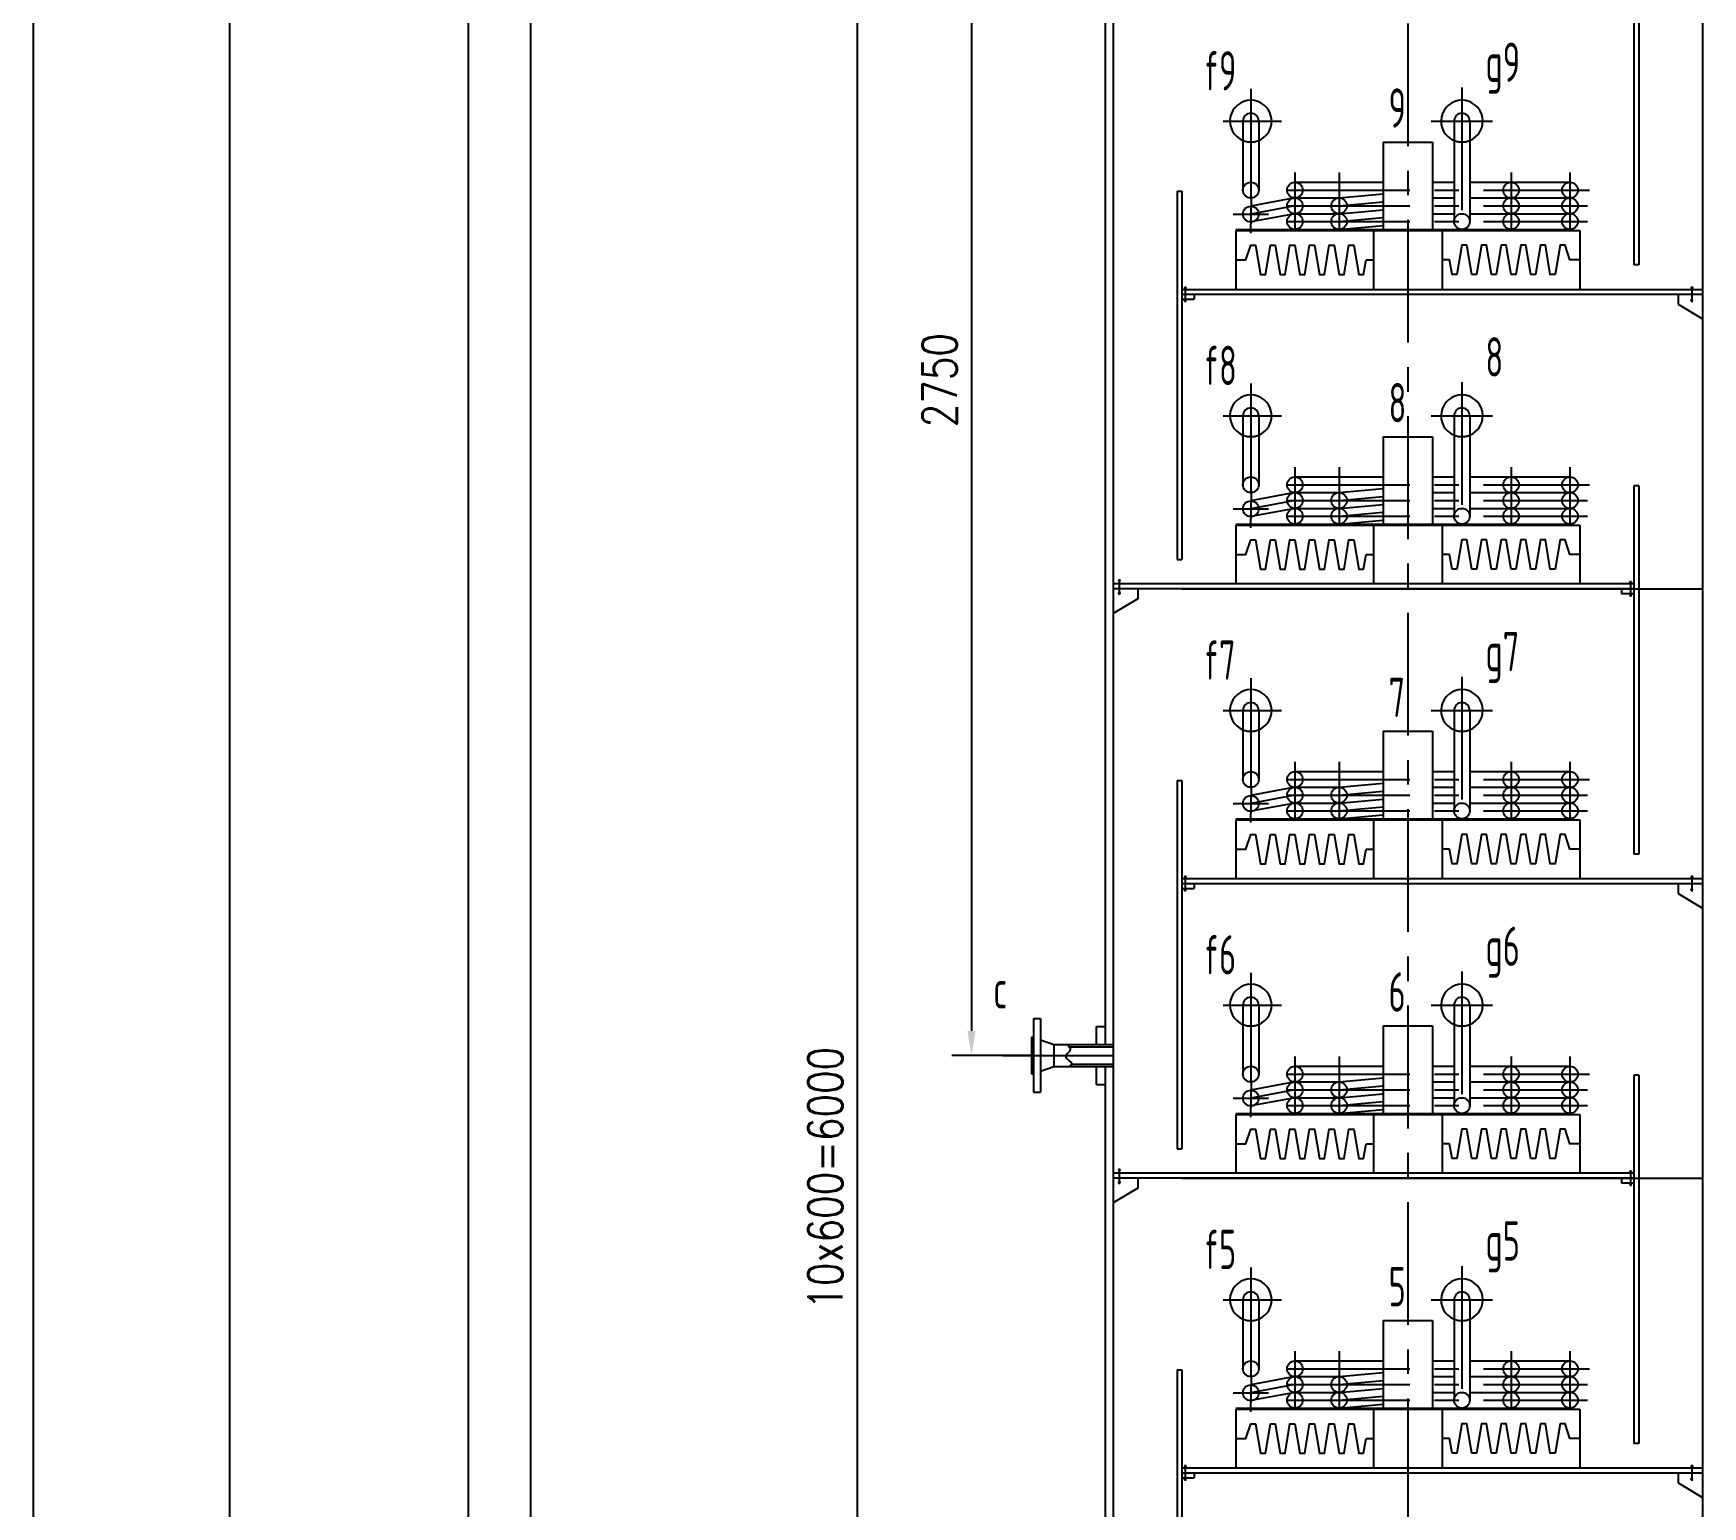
# Model space of a CAD drawing. Header units: millimetres. Extents: x -400 to 11480, y -400 to 24820.
# Drawn here: x -400 to 2998, y 16587 to 19587 of the extents above; entities that cross this region are included whole.
import ezdxf

# ---------------------------------------------------------------- set-up
doc = ezdxf.new("R2010")
doc.units = ezdxf.units.MM
doc.header["$LTSCALE"] = 200
doc.linetypes.add('CENTER', pattern=[2, 1.25, -0.25, 0.25, -0.25])
doc.linetypes.add('DASHED', pattern=[0.75, 0.5, -0.25])
for name, color, linetype in [('1轮廓实线层', 7, 'Continuous'), ('2细线层', 4, 'Continuous'), ('3中心线层', 1, 'CENTER'), ('4虚线层', 6, 'DASHED'), ('6文字层', 3, 'Continuous'), ('7标注层', 4, 'Continuous'), ('图框层', 7, 'Continuous')]:
    doc.layers.add(name, color=color, linetype=linetype)
doc.styles.add('PC_TEXTSTYLE', font='isocp.shx', dxfattribs={"width": 0.8, "bigfont": 'hzfs.shx'})
doc.styles.add('TH_GBDIM', font='romans.shx', dxfattribs={"width": 0.8, "bigfont": 'gbcbig.shx'})
doc.dimstyles.new('TH_GBDIM', dxfattribs={"dimscale": 20, "dimtxt": 3.5, "dimasz": 2.5, "dimexe": 2, "dimexo": 0, "dimgap": 1.5, "dimtad": 1, "dimdec": 1, "dimzin": 0, "dimdsep": 46, "dimtxsty": 'TH_GBDIM', "dimcen": 2.5, "dimclrd": 130, "dimclre": 130, "dimclrt": 3, "dimadec": 0, "dimazin": 0, "dimtfac": 0.714286, "dimtdec": 1, "dimtmove": 0, "dimatfit": 3, "dimfxl": 0, "dimtzin": 0, "dimlwd": -1, "dimlwe": -1, "dimarcsym": 0})

# ---------------------------------------------------------------- blocks, each defined once
blk = doc.blocks.new('*D8')
at = {"layer": '7标注层', "color": 130}
for p, q in [((1938.1, 20255.7), (1237.3, 20255.7)), ((1277.3, 20205.7), (1277.3, 14305.7)), ((1938.1, 14255.7), (1237.3, 14255.7))]:
    blk.add_line(p, q, dxfattribs=at)
for points in [[(1268.9, 20205.7), (1285.6, 20205.7), (1277.3, 20255.7)], [(1268.9, 14305.7), (1285.6, 14305.7), (1277.3, 14255.7)]]:
    blk.add_solid(points, dxfattribs=at)
at = {"layer": 'Defpoints', "color": 0}
for p in [(1938.1, 20255.7), (1277.3, 14255.7), (1938.1, 14255.7)]:
    blk.add_point(p, dxfattribs=at)
at = {"layer": '7标注层', "color": 3, "insert": (1212.3, 17255.7), "char_height": 70, "attachment_point": 5, "rotation": 90, "style": 'TH_GBDIM'}
blk.add_mtext('10x600=6000{}{}', dxfattribs=at)
blk = doc.blocks.new('*D26')
at = {"layer": '7标注层', "color": 130}
for p, q in [((1928.1, 20255.7), (1469.7, 20255.7)), ((1509.7, 20205.7), (1509.7, 17555.7)), ((1632.1, 17505.7), (1469.7, 17505.7))]:
    blk.add_line(p, q, dxfattribs=at)
for points in [[(1501.4, 20205.7), (1518, 20205.7), (1509.7, 20255.7)], [(1501.4, 17555.7), (1518, 17555.7), (1509.7, 17505.7)]]:
    blk.add_solid(points, dxfattribs=at)
at = {"layer": 'Defpoints', "color": 0}
for p in [(1928.1, 20255.7), (1509.7, 17505.7), (1632.1, 17505.7)]:
    blk.add_point(p, dxfattribs=at)
at = {"layer": '7标注层', "color": 3, "insert": (1444.7, 18880.7), "char_height": 70, "attachment_point": 5, "rotation": 90, "style": 'TH_GBDIM'}
blk.add_mtext('2750{}{}', dxfattribs=at)
blk = doc.blocks.new('*D149')
at = {"layer": '7标注层', "color": 130}
for p, q in [((1770.1, 22841.7), (572.2, 22841.7)), ((612.2, 22791.7), (612.2, 4080.7)), ((1234.1, 4030.7), (572.2, 4030.7))]:
    blk.add_line(p, q, dxfattribs=at)
for points in [[(603.9, 22791.7), (620.5, 22791.7), (612.2, 22841.7)], [(603.9, 4080.7), (620.5, 4080.7), (612.2, 4030.7)]]:
    blk.add_solid(points, dxfattribs=at)
at = {"layer": 'Defpoints', "color": 0}
for p in [(1770.1, 22841.7), (612.2, 4030.7), (1234.1, 4030.7)]:
    blk.add_point(p, dxfattribs=at)
at = {"layer": '7标注层', "color": 3, "insert": (547.2, 13436.2), "char_height": 70, "attachment_point": 5, "rotation": 90, "style": 'TH_GBDIM'}
blk.add_mtext('18811{}{}', dxfattribs=at)
blk = doc.blocks.new('*D150')
at = {"layer": '7标注层', "color": 130}
for p, q in [((2310.6, 23907.2), (445.3, 23907.2)), ((485.3, 23857.2), (485.3, 4080.7)), ((1234.1, 4030.7), (445.3, 4030.7))]:
    blk.add_line(p, q, dxfattribs=at)
for points in [[(477, 23857.2), (493.7, 23857.2), (485.3, 23907.2)], [(477, 4080.7), (493.7, 4080.7), (485.3, 4030.7)]]:
    blk.add_solid(points, dxfattribs=at)
at = {"layer": 'Defpoints', "color": 0}
for p in [(2310.6, 23907.2), (485.3, 4030.7), (1234.1, 4030.7)]:
    blk.add_point(p, dxfattribs=at)
at = {"layer": '7标注层', "color": 3, "insert": (420.3, 13968.9), "char_height": 70, "attachment_point": 5, "rotation": 90, "style": 'TH_GBDIM'}
blk.add_mtext('19891{}{}', dxfattribs=at)

msp = doc.modelspace()

# ---------------------------------------------------------------- linework, layer by layer
at = {"layer": '1轮廓实线层'}
for p, q in [((2998.08, 22841.69), (2998.08, 13555.69)), ((1782.08, 21977.19), (1782.08, 17528.19)), ((1798.08, 21977.19), (1798.08, 13555.69)), ((2858.08, 19865.69), (2858.08, 19115.69)), ((2868.08, 19865.69), (2868.08, 19115.69)), ((2062.36, 19408.19), (2062.36, 19267.69)), ((2094.36, 19408.19), (2094.36, 19267.69)), ((2492.08, 19408.19), (2492.08, 19203.69)), ((2524.08, 19408.19), (2524.08, 19203.69)), ((2348.08, 19365.69), (2448.08, 19365.69)), ((2348.08, 19365.69), (2348.08, 19185.69)), ((2448.08, 19365.69), (2448.08, 19185.69)), ((2168.08, 19283.69), (2348.08, 19283.69)), ((2448.08, 19283.69), (2492.08, 19283.69)), ((2524.08, 19283.69), (2728.08, 19283.69)), ((1928.08, 19265.69), (1928.08, 18515.69)), ((1928.08, 19265.69), (1938.08, 19265.69)), ((1938.08, 19265.69), (1938.08, 18515.69)), ((2168.08, 19251.69), (2078.36, 19234.84)), ((2168.08, 19251.69), (2258.08, 19251.69)), ((2258.08, 19251.69), (2348.08, 19259.86)), ((2448.08, 19251.69), (2492.08, 19251.69)), ((2524.08, 19251.69), (2728.08, 19251.69)), ((2168.08, 19219.69), (2078.36, 19202.84)), ((2168.08, 19219.69), (2258.08, 19219.69)), ((2258.08, 19219.69), (2348.08, 19227.73)), ((2448.08, 19219.69), (2492.08, 19219.69)), ((2524.08, 19219.69), (2728.08, 19219.69)), ((2048.08, 19187.69), (2728.08, 19187.69)), ((2048.08, 19185.69), (2748.08, 19185.69)), ((2048.08, 19185.69), (2048.08, 19065.69)), ((2258.08, 19187.69), (2348.08, 19195.61)), ((2328.08, 19185.69), (2328.08, 19065.69)), ((2468.08, 19185.69), (2468.08, 19065.69)), ((2748.08, 19185.69), (2748.08, 19065.69)), ((2313.08, 19125.69), (2328.08, 19125.69)), ((2483.08, 19125.69), (2468.08, 19125.69)), ((2868.08, 19115.69), (2858.08, 19115.69)), ((1938.08, 19065.69), (2998.08, 19065.69)), ((1938.08, 19055.69), (2998.08, 19055.69)), ((1938.08, 19055.69), (2998.08, 19055.69)), ((1938.08, 19045.69), (1963.08, 19045.69)), ((1963.08, 19055.69), (1963.08, 19045.69)), ((2948.08, 19035.69), (2998.08, 19005.69)), ((2062.36, 18808.19), (2062.36, 18667.69)), ((2094.36, 18808.19), (2094.36, 18667.69)), ((2492.08, 18808.19), (2492.08, 18603.69)), ((2524.08, 18808.19), (2524.08, 18603.69)), ((2348.08, 18765.69), (2448.08, 18765.69)), ((2348.08, 18765.69), (2348.08, 18585.69)), ((2448.08, 18765.69), (2448.08, 18585.69)), ((2168.08, 18683.69), (2348.08, 18683.69)), ((2258.08, 18651.69), (2348.08, 18659.86)), ((2448.08, 18683.69), (2492.08, 18683.69)), ((2524.08, 18683.69), (2728.08, 18683.69)), ((2858.08, 18665.69), (2858.08, 17915.69)), ((2868.08, 18665.69), (2858.08, 18665.69)), ((2868.08, 18665.69), (2868.08, 17915.69)), ((2168.08, 18651.69), (2078.36, 18634.84)), ((2168.08, 18651.69), (2258.08, 18651.69)), ((2258.08, 18619.69), (2348.08, 18627.73)), ((2448.08, 18651.69), (2492.08, 18651.69)), ((2524.08, 18651.69), (2728.08, 18651.69)), ((2048.08, 18587.69), (2728.08, 18587.69)), ((2168.08, 18619.69), (2078.36, 18602.84)), ((2168.08, 18619.69), (2258.08, 18619.69)), ((2258.08, 18587.69), (2348.08, 18595.61)), ((2448.08, 18619.69), (2492.08, 18619.69)), ((2524.08, 18619.69), (2728.08, 18619.69)), ((2048.08, 18585.69), (2748.08, 18585.69)), ((2048.08, 18585.69), (2048.08, 18465.69)), ((2328.08, 18585.69), (2328.08, 18465.69)), ((2468.08, 18585.69), (2468.08, 18465.69)), ((2748.08, 18585.69), (2748.08, 18465.69)), ((2313.08, 18525.69), (2328.08, 18525.69)), ((2483.08, 18525.69), (2468.08, 18525.69)), ((1928.08, 18515.69), (1938.08, 18515.69)), ((2858.08, 18465.69), (1798.08, 18465.69)), ((2858.08, 18455.69), (1798.08, 18455.69)), ((1938.08, 18455.69), (2998.08, 18455.69)), ((2833.08, 18455.69), (2833.08, 18445.69)), ((1848.08, 18435.69), (1798.08, 18405.69)), ((2858.08, 18445.69), (2833.08, 18445.69)), ((2062.36, 18208.19), (2062.36, 18067.69)), ((2094.36, 18208.19), (2094.36, 18067.69)), ((2492.08, 18208.19), (2492.08, 18003.69)), ((2524.08, 18208.19), (2524.08, 18003.69)), ((2348.08, 18165.69), (2448.08, 18165.69)), ((2348.08, 18165.69), (2348.08, 17985.69)), ((2448.08, 18165.69), (2448.08, 17985.69)), ((2168.08, 18083.69), (2348.08, 18083.69)), ((2448.08, 18083.69), (2492.08, 18083.69)), ((2524.08, 18083.69), (2728.08, 18083.69)), ((1928.08, 18065.69), (1928.08, 17315.69)), ((1928.08, 18065.69), (1938.08, 18065.69)), ((1938.08, 18065.69), (1938.08, 17315.69)), ((2168.08, 18051.69), (2078.36, 18034.84)), ((2168.08, 18051.69), (2258.08, 18051.69)), ((2258.08, 18051.69), (2348.08, 18059.86)), ((2448.08, 18051.69), (2492.08, 18051.69)), ((2524.08, 18051.69), (2728.08, 18051.69)), ((2168.08, 18019.69), (2078.36, 18002.84)), ((2168.08, 18019.69), (2258.08, 18019.69)), ((2258.08, 18019.69), (2348.08, 18027.73)), ((2448.08, 18019.69), (2492.08, 18019.69)), ((2524.08, 18019.69), (2728.08, 18019.69)), ((2048.08, 17987.69), (2728.08, 17987.69)), ((2048.08, 17985.69), (2748.08, 17985.69)), ((2048.08, 17985.69), (2048.08, 17865.69)), ((2258.08, 17987.69), (2348.08, 17995.61)), ((2328.08, 17985.69), (2328.08, 17865.69)), ((2468.08, 17985.69), (2468.08, 17865.69)), ((2748.08, 17985.69), (2748.08, 17865.69)), ((2313.08, 17925.69), (2328.08, 17925.69)), ((2483.08, 17925.69), (2468.08, 17925.69)), ((2868.08, 17915.69), (2858.08, 17915.69)), ((1938.08, 17865.69), (2998.08, 17865.69)), ((1938.08, 17855.69), (2998.08, 17855.69)), ((1938.08, 17855.69), (2998.08, 17855.69)), ((1938.08, 17845.69), (1963.08, 17845.69)), ((1963.08, 17855.69), (1963.08, 17845.69)), ((2948.08, 17835.69), (2998.08, 17805.69)), ((2062.36, 17608.19), (2062.36, 17467.69)), ((2094.36, 17608.19), (2094.36, 17467.69)), ((2492.08, 17608.19), (2492.08, 17403.69)), ((2524.08, 17608.19), (2524.08, 17403.69)), ((1636.08, 17580.69), (1650.08, 17580.69)), ((1636.08, 17580.69), (1636.08, 17430.69)), ((1650.08, 17580.69), (1650.08, 17430.69)), ((1632.08, 17543.19), (1632.08, 17468.19)), ((1632.08, 17543.19), (1636.08, 17543.19)), ((1650.08, 17537.69), (1677.08, 17528.19)), ((1764.08, 17528.19), (1764.08, 17564.69)), ((1764.08, 17564.69), (1782.08, 17564.69)), ((2348.08, 17565.69), (2448.08, 17565.69)), ((2348.08, 17565.69), (2348.08, 17385.69)), ((2448.08, 17565.69), (2448.08, 17385.69)), ((1677.08, 17528.19), (1798.08, 17528.19)), ((1677.08, 17528.19), (1677.08, 17483.19)), ((1708.79, 17523.19), (1798.08, 17523.19)), ((1632.08, 17468.19), (1636.08, 17468.19)), ((1650.08, 17473.69), (1677.08, 17483.19)), ((1677.08, 17483.19), (1798.08, 17483.19)), ((1714.22, 17488.19), (1798.08, 17488.19)), ((1764.08, 17446.69), (1764.08, 17483.19)), ((1782.08, 17483.19), (1782.08, 13855.69)), ((2168.08, 17483.69), (2348.08, 17483.69)), ((2448.08, 17483.69), (2492.08, 17483.69)), ((2524.08, 17483.69), (2728.08, 17483.69)), ((1764.08, 17446.69), (1782.08, 17446.69)), ((2168.08, 17451.69), (2078.36, 17434.84)), ((2168.08, 17451.69), (2258.08, 17451.69)), ((2258.08, 17451.69), (2348.08, 17459.86)), ((2448.08, 17451.69), (2492.08, 17451.69)), ((2524.08, 17451.69), (2728.08, 17451.69)), ((2858.08, 17465.69), (2858.08, 16715.69)), ((2868.08, 17465.69), (2858.08, 17465.69)), ((2868.08, 17465.69), (2868.08, 16715.69)), ((1636.08, 17430.69), (1650.08, 17430.69)), ((2168.08, 17419.69), (2078.36, 17402.84)), ((2168.08, 17419.69), (2258.08, 17419.69)), ((2258.08, 17419.69), (2348.08, 17427.73)), ((2448.08, 17419.69), (2492.08, 17419.69)), ((2524.08, 17419.69), (2728.08, 17419.69)), ((2048.08, 17387.69), (2728.08, 17387.69)), ((2048.08, 17385.69), (2748.08, 17385.69)), ((2048.08, 17385.69), (2048.08, 17265.69)), ((2258.08, 17387.69), (2348.08, 17395.61)), ((2328.08, 17385.69), (2328.08, 17265.69)), ((2468.08, 17385.69), (2468.08, 17265.69)), ((2748.08, 17385.69), (2748.08, 17265.69)), ((1928.08, 17315.69), (1938.08, 17315.69)), ((2313.08, 17325.69), (2328.08, 17325.69)), ((2483.08, 17325.69), (2468.08, 17325.69)), ((2858.08, 17265.69), (1798.08, 17265.69)), ((2858.08, 17255.69), (1798.08, 17255.69)), ((1848.08, 17235.69), (1798.08, 17205.69)), ((1938.08, 17255.69), (2998.08, 17255.69)), ((2833.08, 17255.69), (2833.08, 17245.69)), ((2858.08, 17245.69), (2833.08, 17245.69)), ((2062.36, 17008.19), (2062.36, 16867.69)), ((2094.36, 17008.19), (2094.36, 16867.69)), ((2492.08, 17008.19), (2492.08, 16803.69)), ((2524.08, 17008.19), (2524.08, 16803.69)), ((2348.08, 16965.69), (2448.08, 16965.69)), ((2348.08, 16965.69), (2348.08, 16785.69)), ((2448.08, 16965.69), (2448.08, 16785.69)), ((1928.08, 16865.69), (1928.08, 16115.69)), ((1928.08, 16865.69), (1938.08, 16865.69)), ((1938.08, 16865.69), (1938.08, 16115.69)), ((2168.08, 16883.69), (2348.08, 16883.69)), ((2258.08, 16851.69), (2348.08, 16859.86)), ((2448.08, 16883.69), (2492.08, 16883.69)), ((2524.08, 16883.69), (2728.08, 16883.69)), ((2168.08, 16851.69), (2078.36, 16834.84)), ((2168.08, 16851.69), (2258.08, 16851.69)), ((2258.08, 16819.69), (2348.08, 16827.73)), ((2448.08, 16851.69), (2492.08, 16851.69)), ((2524.08, 16851.69), (2728.08, 16851.69)), ((2048.08, 16787.69), (2728.08, 16787.69)), ((2168.08, 16819.69), (2078.36, 16802.84)), ((2168.08, 16819.69), (2258.08, 16819.69)), ((2258.08, 16787.69), (2348.08, 16795.61)), ((2448.08, 16819.69), (2492.08, 16819.69)), ((2524.08, 16819.69), (2728.08, 16819.69)), ((2048.08, 16785.69), (2748.08, 16785.69)), ((2048.08, 16785.69), (2048.08, 16665.69)), ((2328.08, 16785.69), (2328.08, 16665.69)), ((2468.08, 16785.69), (2468.08, 16665.69)), ((2748.08, 16785.69), (2748.08, 16665.69)), ((2313.08, 16725.69), (2328.08, 16725.69)), ((2483.08, 16725.69), (2468.08, 16725.69)), ((2868.08, 16715.69), (2858.08, 16715.69)), ((1938.08, 16665.69), (2998.08, 16665.69)), ((1938.08, 16655.69), (2998.08, 16655.69)), ((1938.08, 16655.69), (2998.08, 16655.69)), ((1963.08, 16655.69), (1963.08, 16645.69)), ((1938.08, 16645.69), (1963.08, 16645.69)), ((2948.08, 16635.69), (2998.08, 16605.69))]:
    msp.add_line(p, q, dxfattribs=at)
for points in [[(2048.08, 19125.69), (2068.08, 19125.69), (2078.08, 19155.69), (2088.08, 19155.69), (2098.08, 19095.69), (2108.08, 19095.69), (2118.08, 19155.69), (2128.08, 19155.69), (2138.08, 19095.69), (2148.08, 19095.69), (2158.08, 19155.69), (2168.08, 19155.69), (2178.08, 19095.69), (2188.08, 19095.69), (2198.08, 19155.69), (2208.08, 19155.69), (2218.08, 19095.69), (2228.08, 19095.69), (2238.08, 19155.69), (2248.08, 19155.69), (2258.08, 19095.69), (2268.08, 19095.69), (2278.08, 19155.69), (2288.08, 19155.69), (2298.08, 19095.69), (2308.08, 19095.69), (2313.08, 19125.69)], [(2748.08, 19125.69), (2728.08, 19125.69), (2718.08, 19155.69), (2708.08, 19155.69), (2698.08, 19095.69), (2688.08, 19095.69), (2678.08, 19155.69), (2668.08, 19155.69), (2658.08, 19095.69), (2648.08, 19095.69), (2638.08, 19155.69), (2628.08, 19155.69), (2618.08, 19095.69), (2608.08, 19095.69), (2598.08, 19155.69), (2588.08, 19155.69), (2578.08, 19095.69), (2568.08, 19095.69), (2558.08, 19155.69), (2548.08, 19155.69), (2538.08, 19095.69), (2528.08, 19095.69), (2518.08, 19155.69), (2508.08, 19155.69), (2498.08, 19095.69), (2488.08, 19095.69), (2483.08, 19125.69)], [(2948.08, 19055.69), (2948.08, 19035.69)], [(2048.08, 18525.69), (2068.08, 18525.69), (2078.08, 18555.69), (2088.08, 18555.69), (2098.08, 18495.69), (2108.08, 18495.69), (2118.08, 18555.69), (2128.08, 18555.69), (2138.08, 18495.69), (2148.08, 18495.69), (2158.08, 18555.69), (2168.08, 18555.69), (2178.08, 18495.69), (2188.08, 18495.69), (2198.08, 18555.69), (2208.08, 18555.69), (2218.08, 18495.69), (2228.08, 18495.69), (2238.08, 18555.69), (2248.08, 18555.69), (2258.08, 18495.69), (2268.08, 18495.69), (2278.08, 18555.69), (2288.08, 18555.69), (2298.08, 18495.69), (2308.08, 18495.69), (2313.08, 18525.69)], [(2748.08, 18525.69), (2728.08, 18525.69), (2718.08, 18555.69), (2708.08, 18555.69), (2698.08, 18495.69), (2688.08, 18495.69), (2678.08, 18555.69), (2668.08, 18555.69), (2658.08, 18495.69), (2648.08, 18495.69), (2638.08, 18555.69), (2628.08, 18555.69), (2618.08, 18495.69), (2608.08, 18495.69), (2598.08, 18555.69), (2588.08, 18555.69), (2578.08, 18495.69), (2568.08, 18495.69), (2558.08, 18555.69), (2548.08, 18555.69), (2538.08, 18495.69), (2528.08, 18495.69), (2518.08, 18555.69), (2508.08, 18555.69), (2498.08, 18495.69), (2488.08, 18495.69), (2483.08, 18525.69)], [(1848.08, 18455.69), (1848.08, 18435.69)], [(2048.08, 17925.69), (2068.08, 17925.69), (2078.08, 17955.69), (2088.08, 17955.69), (2098.08, 17895.69), (2108.08, 17895.69), (2118.08, 17955.69), (2128.08, 17955.69), (2138.08, 17895.69), (2148.08, 17895.69), (2158.08, 17955.69), (2168.08, 17955.69), (2178.08, 17895.69), (2188.08, 17895.69), (2198.08, 17955.69), (2208.08, 17955.69), (2218.08, 17895.69), (2228.08, 17895.69), (2238.08, 17955.69), (2248.08, 17955.69), (2258.08, 17895.69), (2268.08, 17895.69), (2278.08, 17955.69), (2288.08, 17955.69), (2298.08, 17895.69), (2308.08, 17895.69), (2313.08, 17925.69)], [(2748.08, 17925.69), (2728.08, 17925.69), (2718.08, 17955.69), (2708.08, 17955.69), (2698.08, 17895.69), (2688.08, 17895.69), (2678.08, 17955.69), (2668.08, 17955.69), (2658.08, 17895.69), (2648.08, 17895.69), (2638.08, 17955.69), (2628.08, 17955.69), (2618.08, 17895.69), (2608.08, 17895.69), (2598.08, 17955.69), (2588.08, 17955.69), (2578.08, 17895.69), (2568.08, 17895.69), (2558.08, 17955.69), (2548.08, 17955.69), (2538.08, 17895.69), (2528.08, 17895.69), (2518.08, 17955.69), (2508.08, 17955.69), (2498.08, 17895.69), (2488.08, 17895.69), (2483.08, 17925.69)], [(2948.08, 17855.69), (2948.08, 17835.69)], [(2048.08, 17325.69), (2068.08, 17325.69), (2078.08, 17355.69), (2088.08, 17355.69), (2098.08, 17295.69), (2108.08, 17295.69), (2118.08, 17355.69), (2128.08, 17355.69), (2138.08, 17295.69), (2148.08, 17295.69), (2158.08, 17355.69), (2168.08, 17355.69), (2178.08, 17295.69), (2188.08, 17295.69), (2198.08, 17355.69), (2208.08, 17355.69), (2218.08, 17295.69), (2228.08, 17295.69), (2238.08, 17355.69), (2248.08, 17355.69), (2258.08, 17295.69), (2268.08, 17295.69), (2278.08, 17355.69), (2288.08, 17355.69), (2298.08, 17295.69), (2308.08, 17295.69), (2313.08, 17325.69)], [(2748.08, 17325.69), (2728.08, 17325.69), (2718.08, 17355.69), (2708.08, 17355.69), (2698.08, 17295.69), (2688.08, 17295.69), (2678.08, 17355.69), (2668.08, 17355.69), (2658.08, 17295.69), (2648.08, 17295.69), (2638.08, 17355.69), (2628.08, 17355.69), (2618.08, 17295.69), (2608.08, 17295.69), (2598.08, 17355.69), (2588.08, 17355.69), (2578.08, 17295.69), (2568.08, 17295.69), (2558.08, 17355.69), (2548.08, 17355.69), (2538.08, 17295.69), (2528.08, 17295.69), (2518.08, 17355.69), (2508.08, 17355.69), (2498.08, 17295.69), (2488.08, 17295.69), (2483.08, 17325.69)], [(1848.08, 17255.69), (1848.08, 17235.69)], [(2048.08, 16725.69), (2068.08, 16725.69), (2078.08, 16755.69), (2088.08, 16755.69), (2098.08, 16695.69), (2108.08, 16695.69), (2118.08, 16755.69), (2128.08, 16755.69), (2138.08, 16695.69), (2148.08, 16695.69), (2158.08, 16755.69), (2168.08, 16755.69), (2178.08, 16695.69), (2188.08, 16695.69), (2198.08, 16755.69), (2208.08, 16755.69), (2218.08, 16695.69), (2228.08, 16695.69), (2238.08, 16755.69), (2248.08, 16755.69), (2258.08, 16695.69), (2268.08, 16695.69), (2278.08, 16755.69), (2288.08, 16755.69), (2298.08, 16695.69), (2308.08, 16695.69), (2313.08, 16725.69)], [(2748.08, 16725.69), (2728.08, 16725.69), (2718.08, 16755.69), (2708.08, 16755.69), (2698.08, 16695.69), (2688.08, 16695.69), (2678.08, 16755.69), (2668.08, 16755.69), (2658.08, 16695.69), (2648.08, 16695.69), (2638.08, 16755.69), (2628.08, 16755.69), (2618.08, 16695.69), (2608.08, 16695.69), (2598.08, 16755.69), (2588.08, 16755.69), (2578.08, 16695.69), (2568.08, 16695.69), (2558.08, 16755.69), (2548.08, 16755.69), (2538.08, 16695.69), (2528.08, 16695.69), (2518.08, 16755.69), (2508.08, 16755.69), (2498.08, 16695.69), (2488.08, 16695.69), (2483.08, 16725.69)], [(2948.08, 16655.69), (2948.08, 16635.69)]]:
    msp.add_lwpolyline(points, dxfattribs=at)
for centre in [(2078.36, 19267.69), (2168.08, 19267.69), (2608.08, 19267.69), (2728.08, 19267.69), (2078.36, 19218.84), (2168.08, 19235.69), (2258.08, 19235.69), (2608.08, 19235.69), (2728.08, 19235.69), (2168.08, 19203.69), (2258.08, 19203.69), (2508.08, 19203.69), (2608.08, 19203.69), (2728.08, 19203.69), (2078.36, 18667.69), (2168.08, 18667.69), (2608.08, 18667.69), (2728.08, 18667.69), (2078.36, 18618.84), (2168.08, 18635.69), (2258.08, 18635.69), (2608.08, 18635.69), (2728.08, 18635.69), (2168.08, 18603.69), (2258.08, 18603.69), (2508.08, 18603.69), (2608.08, 18603.69), (2728.08, 18603.69), (2078.36, 18067.69), (2168.08, 18067.69), (2608.08, 18067.69), (2728.08, 18067.69), (2168.08, 18035.69), (2258.08, 18035.69), (2608.08, 18035.69), (2728.08, 18035.69), (2078.36, 18018.84), (2168.08, 18003.69), (2258.08, 18003.69), (2508.08, 18003.69), (2608.08, 18003.69), (2728.08, 18003.69), (2078.36, 17467.69), (2168.08, 17467.69), (2608.08, 17467.69), (2728.08, 17467.69), (2078.36, 17418.84), (2168.08, 17435.69), (2258.08, 17435.69), (2608.08, 17435.69), (2728.08, 17435.69), (2168.08, 17403.69), (2258.08, 17403.69), (2508.08, 17403.69), (2608.08, 17403.69), (2728.08, 17403.69), (2078.36, 16867.69), (2168.08, 16867.69), (2608.08, 16867.69), (2728.08, 16867.69), (2078.36, 16818.84), (2168.08, 16835.69), (2258.08, 16835.69), (2608.08, 16835.69), (2728.08, 16835.69), (2168.08, 16803.69), (2258.08, 16803.69), (2508.08, 16803.69), (2608.08, 16803.69), (2728.08, 16803.69)]:
    msp.add_circle(centre, 16, dxfattribs=at)
for centre, radius, start, end in [((2078.36, 19408.19), 42.5, 292.11523, 247.88477), ((2508.08, 19408.19), 42.5, 292.11523, 247.88477), ((2078.36, 19408.19), 16, 0, 180), ((2508.08, 19408.19), 16, 0, 180), ((2078.36, 18808.19), 42.5, 292.11523, 247.88477), ((2508.08, 18808.19), 42.5, 292.11523, 247.88477), ((2078.36, 18808.19), 16, 0, 180), ((2508.08, 18808.19), 16, 0, 180), ((2078.36, 18208.19), 42.5, 292.11523, 247.88477), ((2508.08, 18208.19), 42.5, 292.11523, 247.88477), ((2078.36, 18208.19), 16, 0, 180), ((2508.08, 18208.19), 16, 0, 180), ((2078.36, 17608.19), 42.5, 292.11523, 247.88477), ((2508.08, 17608.19), 42.5, 292.11523, 247.88477), ((2078.36, 17608.19), 16, 0, 180), ((2508.08, 17608.19), 16, 0, 180), ((2078.36, 17008.19), 42.5, 292.11523, 247.88477), ((2508.08, 17008.19), 42.5, 292.11523, 247.88477), ((2078.36, 17008.19), 16, 0, 180), ((2508.08, 17008.19), 16, 0, 180)]:
    msp.add_arc(centre, radius, start, end, dxfattribs=at)
at = {"layer": '2细线层'}
for p, q in [((-400, -400), (-400, 24820)), ((1947.52, 19069.56), (1942.51, 19067.75)), ((1942.67, 19069.54), (1947.35, 19067.77)), ((1944.66, 19071.8), (1944.66, 19039.59)), ((2978.7, 19069.56), (2973.69, 19067.75)), ((2973.85, 19069.54), (2978.53, 19067.77)), ((2975.85, 19071.8), (2975.85, 19039.59)), ((1947.17, 19044.16), (1942.16, 19042.35)), ((1942.32, 19044.14), (1947.01, 19042.37)), ((2978.35, 19044.16), (2973.34, 19042.35)), ((2973.5, 19044.14), (2978.19, 19042.37)), ((1813.32, 18473.42), (1808.31, 18471.61)), ((1808.47, 18473.4), (1813.15, 18471.63)), ((1810.47, 18475.66), (1810.47, 18443.44)), ((2848.65, 18469.56), (2853.66, 18467.75)), ((2853.5, 18469.54), (2848.82, 18467.77)), ((2851.5, 18471.8), (2851.5, 18439.59)), ((1812.97, 18448.02), (1807.96, 18446.21)), ((1808.13, 18448), (1812.81, 18446.23)), ((2849, 18444.16), (2854.01, 18442.35)), ((2853.85, 18444.14), (2849.16, 18442.37)), ((1947.17, 17844.16), (1942.16, 17842.35)), ((1942.32, 17844.14), (1947.01, 17842.37)), ((1947.52, 17869.56), (1942.51, 17867.75)), ((1942.67, 17869.54), (1947.35, 17867.77)), ((1944.66, 17871.8), (1944.66, 17839.59)), ((2978.35, 17844.16), (2973.34, 17842.35)), ((2973.5, 17844.14), (2978.19, 17842.37)), ((2978.7, 17869.56), (2973.69, 17867.75)), ((2973.85, 17869.54), (2978.53, 17867.77)), ((2975.85, 17871.8), (2975.85, 17839.59)), ((1813.32, 17273.42), (1808.31, 17271.61)), ((1808.47, 17273.4), (1813.15, 17271.63)), ((1810.47, 17275.66), (1810.47, 17243.44)), ((2848.65, 17269.56), (2853.66, 17267.75)), ((2853.5, 17269.54), (2848.82, 17267.77)), ((2851.5, 17271.8), (2851.5, 17239.59)), ((1812.97, 17248.02), (1807.96, 17246.21)), ((1808.13, 17248), (1812.81, 17246.23)), ((2849, 17244.16), (2854.01, 17242.35)), ((2853.85, 17244.14), (2849.16, 17242.37)), ((1947.52, 16669.56), (1942.51, 16667.75)), ((1942.67, 16669.54), (1947.35, 16667.77)), ((1944.66, 16671.8), (1944.66, 16639.59)), ((2978.7, 16669.56), (2973.69, 16667.75)), ((2973.85, 16669.54), (2978.53, 16667.77)), ((2975.85, 16671.8), (2975.85, 16639.59)), ((1947.17, 16644.16), (1942.16, 16642.35)), ((1942.32, 16644.14), (1947.01, 16642.37)), ((2978.35, 16644.16), (2973.34, 16642.35)), ((2973.5, 16644.14), (2978.19, 16642.37))]:
    msp.add_line(p, q, dxfattribs=at)
msp.add_spline([(1705.11, 17528.19), (1710.32, 17517.02), (1701.88, 17502.42), (1714.22, 17488.19), (1707.71, 17483.19)], degree=3, dxfattribs=at)
at = {"layer": '3中心线层'}
for p, q in [((2398.08, 24007.19), (2398.08, 4030.69)), ((2078.36, 19473.63), (2078.36, 19249.69)), ((2508.08, 19476.56), (2508.08, 19185.69)), ((2022.36, 19408.19), (2140.86, 19408.19)), ((2445.58, 19408.19), (2570.58, 19408.19)), ((2168.08, 19303.69), (2168.08, 19185.69)), ((2258.08, 19303.69), (2258.08, 19185.69)), ((2608.08, 19303.69), (2608.08, 19185.69)), ((2728.08, 19303.69), (2728.08, 19185.69)), ((2152.08, 19267.69), (2768.08, 19267.69)), ((2079.34, 19254.82), (2078.04, 19180.01)), ((2168.08, 19235.42), (2078.72, 19218.84)), ((2152.08, 19235.69), (2764.08, 19235.69)), ((2258.08, 19235.76), (2348.08, 19243.79)), ((2042.36, 19218.84), (2114.36, 19218.84)), ((2152.08, 19203.69), (2764.08, 19203.69)), ((2258.08, 19203.69), (2348.08, 19211.67)), ((2078.36, 18873.63), (2078.36, 18649.69)), ((2508.08, 18876.56), (2508.08, 18585.69)), ((2022.36, 18808.19), (2140.86, 18808.19)), ((2445.58, 18808.19), (2570.58, 18808.19)), ((2168.08, 18703.69), (2168.08, 18585.69)), ((2258.08, 18703.69), (2258.08, 18585.69)), ((2608.08, 18703.69), (2608.08, 18585.69)), ((2728.08, 18703.69), (2728.08, 18585.69)), ((2152.08, 18667.69), (2768.08, 18667.69)), ((2079.34, 18654.82), (2078.04, 18580.01)), ((2168.08, 18635.42), (2078.72, 18618.84)), ((2152.08, 18635.69), (2764.08, 18635.69)), ((2258.08, 18635.76), (2348.08, 18643.79)), ((2042.36, 18618.84), (2114.36, 18618.84)), ((2152.08, 18603.69), (2764.08, 18603.69)), ((2258.08, 18603.69), (2348.08, 18611.67)), ((2078.36, 18273.63), (2078.36, 18049.69)), ((2508.08, 18276.56), (2508.08, 17985.69)), ((2022.36, 18208.19), (2140.86, 18208.19)), ((2445.58, 18208.19), (2570.58, 18208.19)), ((2168.08, 18103.69), (2168.08, 17985.69)), ((2258.08, 18103.69), (2258.08, 17985.69)), ((2608.08, 18103.69), (2608.08, 17985.69)), ((2728.08, 18103.69), (2728.08, 17985.69)), ((2079.34, 18054.82), (2078.04, 17980.01)), ((2152.08, 18067.69), (2768.08, 18067.69)), ((2042.36, 18018.84), (2114.36, 18018.84)), ((2168.08, 18035.42), (2078.72, 18018.84)), ((2152.08, 18035.69), (2764.08, 18035.69)), ((2258.08, 18035.76), (2348.08, 18043.79)), ((2258.08, 18003.69), (2348.08, 18011.67)), ((2152.08, 18003.69), (2764.08, 18003.69)), ((2078.36, 17673.63), (2078.36, 17449.69)), ((2508.08, 17676.56), (2508.08, 17385.69)), ((2022.36, 17608.19), (2140.86, 17608.19)), ((2445.58, 17608.19), (2570.58, 17608.19)), ((1573.86, 17505.69), (1798.08, 17505.69)), ((2168.08, 17503.69), (2168.08, 17385.69)), ((2258.08, 17503.69), (2258.08, 17385.69)), ((2608.08, 17503.69), (2608.08, 17385.69)), ((2728.08, 17503.69), (2728.08, 17385.69)), ((2152.08, 17467.69), (2768.08, 17467.69)), ((2079.34, 17454.82), (2078.04, 17380.01)), ((2168.08, 17435.42), (2078.72, 17418.84)), ((2152.08, 17435.69), (2764.08, 17435.69)), ((2258.08, 17435.76), (2348.08, 17443.79)), ((2042.36, 17418.84), (2114.36, 17418.84)), ((2152.08, 17403.69), (2764.08, 17403.69)), ((2258.08, 17403.69), (2348.08, 17411.67)), ((2078.36, 17073.63), (2078.36, 16849.69)), ((2508.08, 17076.56), (2508.08, 16785.69)), ((2022.36, 17008.19), (2140.86, 17008.19)), ((2445.58, 17008.19), (2570.58, 17008.19)), ((2168.08, 16903.69), (2168.08, 16785.69)), ((2258.08, 16903.69), (2258.08, 16785.69)), ((2608.08, 16903.69), (2608.08, 16785.69)), ((2728.08, 16903.69), (2728.08, 16785.69)), ((2079.34, 16854.82), (2078.04, 16780.01)), ((2152.08, 16867.69), (2768.08, 16867.69)), ((2168.08, 16835.42), (2078.72, 16818.84)), ((2152.08, 16835.69), (2764.08, 16835.69)), ((2258.08, 16835.76), (2348.08, 16843.79)), ((2042.36, 16818.84), (2114.36, 16818.84)), ((2152.08, 16803.69), (2764.08, 16803.69)), ((2258.08, 16803.69), (2348.08, 16811.67))]:
    msp.add_line(p, q, dxfattribs=at)
at = {"layer": '4虚线层'}
for centre in [(2078.36, 19408.19), (2508.08, 19408.19), (2078.36, 18808.19), (2508.08, 18808.19), (2078.36, 18208.19), (2508.08, 18208.19), (2078.36, 17608.19), (2508.08, 17608.19), (2078.36, 17008.19), (2508.08, 17008.19)]:
    msp.add_arc(centre, 42.5, 247.88477, 292.11523, dxfattribs=at)
at = {"layer": '图框层'}
msp.add_line((0, 0), (0, 24420), dxfattribs=at)

# ---------------------------------------------------------------- texts
at = {"layer": '6文字层', "style": 'PC_TEXTSTYLE', "width": 0.667}
for s, p in [('f9', (1982.86, 19470.68)), ('g9', (2555.97, 19488.08)), ('9', (2358.82, 19394.91)), ('8', (2555.97, 18888.08)), ('f8', (1982.86, 18870.68)), ('8', (2358.82, 18794.91)), ('f7', (1982.86, 18270.68)), ('g7', (2555.97, 18288.08)), ('7', (2358.82, 18194.91)), ('f6', (1982.86, 17670.68)), ('g6', (2555.97, 17688.08)), ('6', (2358.82, 17594.91)), ('c', (1554.01, 17601.11)), ('g5', (2555.97, 17088.08)), ('f5', (1982.86, 17070.68)), ('5', (2358.82, 16994.91))]:
    msp.add_text(s, height=80, dxfattribs=at).set_placement(p)

# ---------------------------------------------------------------- dimensions: what is measured, and where the dimension line sits
at = {"layer": '7标注层'}
for base, p1, p2, text, picture, middle in [((485.34, 4030.69), (2310.58, 23907.19), (1234.08, 4030.69), '19891{}{}', '*D150', (420.34, 13968.94)), ((612.2, 4030.69), (1770.08, 22841.69), (1234.08, 4030.69), '<>{}{}', '*D149', (547.2, 13436.19)), ((1277.26, 14255.69), (1938.08, 20255.69), (1938.08, 14255.69), '10x600=6000{}{}', '*D8', (1212.26, 17255.69)), ((1509.7, 17505.69), (1928.08, 20255.69), (1632.08, 17505.69), '<>{}{}', '*D26', (1444.7, 18880.69))]:
    dim = msp.add_linear_dim(base=base, p1=p1, p2=p2, angle=90, text=text, dimstyle='TH_GBDIM', override={"dimgap": 1.5, "dimtad": 1, "dimjust": 0, "dimdec": 0, "dimlfac": 1, "dimse1": 0, "dimse2": 0, "dimsd1": 0, "dimsd2": 0}, dxfattribs=at)
    dim.commit()
    dim.dimension.update_dxf_attribs({"geometry": picture, "text_midpoint": middle})

doc.saveas('drawing.dxf')
